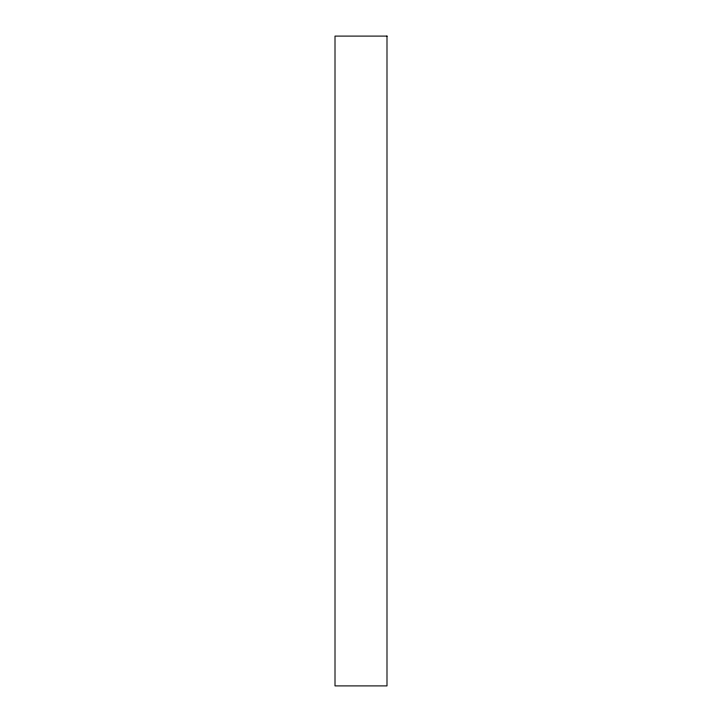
<?xml version="1.0" encoding="UTF-8"?>
<svg xmlns="http://www.w3.org/2000/svg" width="722" height="722" viewBox="0 0 722 722"><rect width="100%" height="100%" fill="white"/><g stroke="black" fill="none" stroke-linecap="round" stroke-linejoin="round"><path stroke-width="1.08" d="M386.992 36.1L335.008 36.1L335.008 685.9L386.992 685.9L386.992 36.1"/></g></svg>
